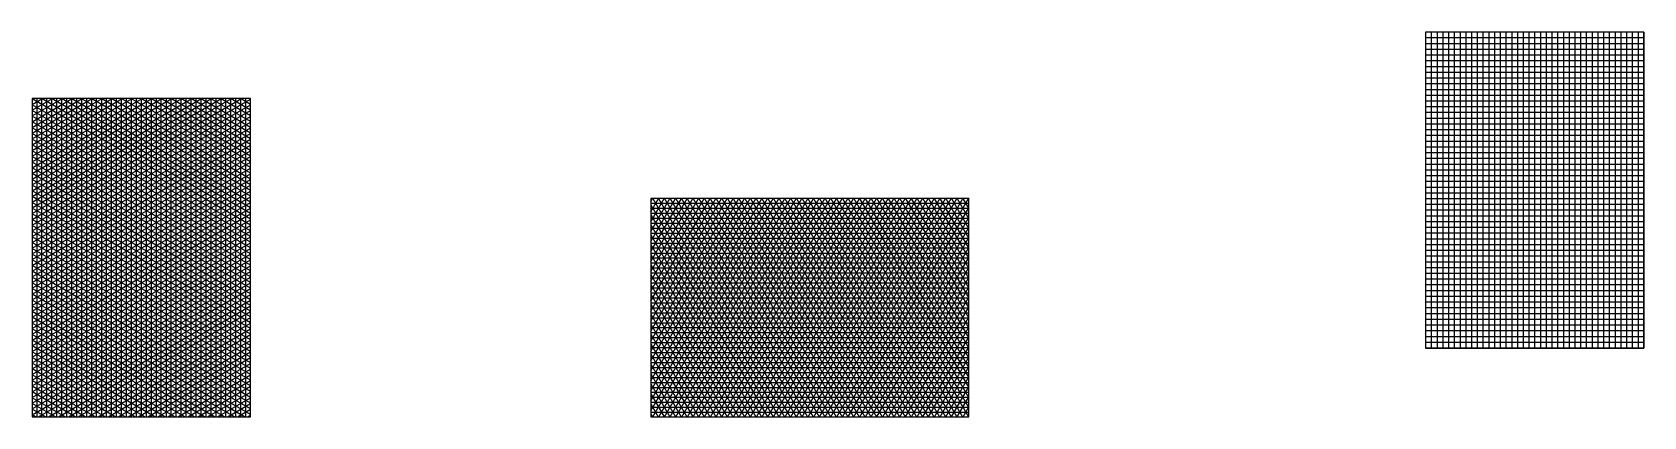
# Model space of a CAD drawing. Header units: millimetres. Extents: x 10 to 1413, y 10 to 345.
import ezdxf

# ---------------------------------------------------------------- set-up
doc = ezdxf.new("R2010")
doc.units = ezdxf.units.MM

msp = doc.modelspace()

# ---------------------------------------------------------------- linework, layer by layer
at = {"color": 9}
for p, q in [((1223.2, 344.7), (1223.2, 69.7)), ((1223.2, 344.7), (1223.2, 69.7)), ((1413.2, 344.7), (1223.2, 344.7)), ((1413.2, 339.7), (1223.2, 339.7)), ((1228.2, 344.7), (1228.2, 69.7)), ((1233.2, 344.7), (1233.2, 69.7)), ((1238.2, 344.7), (1238.2, 69.7)), ((1243.2, 344.7), (1243.2, 69.7)), ((1248.2, 344.7), (1248.2, 69.7)), ((1253.2, 344.7), (1253.2, 69.7)), ((1258.2, 344.7), (1258.2, 69.7)), ((1263.2, 344.7), (1263.2, 69.7)), ((1268.2, 344.7), (1268.2, 69.7)), ((1273.2, 344.7), (1273.2, 69.7)), ((1278.2, 344.7), (1278.2, 69.7)), ((1283.2, 344.7), (1283.2, 69.7)), ((1288.2, 344.7), (1288.2, 69.7)), ((1293.2, 344.7), (1293.2, 69.7)), ((1298.2, 344.7), (1298.2, 69.7)), ((1303.2, 344.7), (1303.2, 69.7)), ((1308.2, 344.7), (1308.2, 69.7)), ((1313.2, 344.7), (1313.2, 69.7)), ((1318.2, 344.7), (1318.2, 69.7)), ((1323.2, 344.7), (1323.2, 69.7)), ((1328.2, 344.7), (1328.2, 69.7)), ((1333.2, 344.7), (1333.2, 69.7)), ((1338.2, 344.7), (1338.2, 69.7)), ((1343.2, 344.7), (1343.2, 69.7)), ((1348.2, 344.7), (1348.2, 69.7)), ((1353.2, 344.7), (1353.2, 69.7)), ((1358.2, 344.7), (1358.2, 69.7)), ((1363.2, 344.7), (1363.2, 69.7)), ((1368.2, 344.7), (1368.2, 69.7)), ((1373.2, 344.7), (1373.2, 69.7)), ((1378.2, 344.7), (1378.2, 69.7)), ((1383.2, 344.7), (1383.2, 69.7)), ((1388.2, 344.7), (1388.2, 69.7)), ((1393.2, 344.7), (1393.2, 69.7)), ((1398.2, 344.7), (1398.2, 69.7)), ((1403.2, 344.7), (1403.2, 69.7)), ((1408.2, 344.7), (1408.2, 69.7)), ((1413.2, 69.7), (1413.2, 344.7)), ((1413.2, 344.7), (1413.2, 69.7)), ((1413.2, 334.7), (1223.2, 334.7)), ((1413.2, 329.7), (1223.2, 329.7)), ((1413.2, 324.7), (1223.2, 324.7)), ((1413.2, 319.7), (1223.2, 319.7)), ((1413.2, 314.7), (1223.2, 314.7)), ((1413.2, 309.7), (1223.2, 309.7)), ((1413.2, 304.7), (1223.2, 304.7)), ((1413.2, 299.7), (1223.2, 299.7)), ((1413.2, 294.7), (1223.2, 294.7)), ((10, 287), (10, 10)), ((200, 287), (10, 287)), ((10, 181.8), (192.2, 287)), ((10, 186.8), (183.5, 287)), ((10, 191.8), (174.8, 287)), ((10, 196.8), (166.2, 287)), ((10, 201.8), (157.5, 287)), ((10, 206.8), (148.9, 287)), ((10, 211.8), (140.2, 287)), ((10, 216.8), (131.5, 287)), ((10, 221.8), (122.9, 287)), ((10, 226.8), (114.2, 287)), ((10, 231.8), (105.6, 287)), ((10, 236.8), (96.9, 287)), ((10, 241.8), (88.2, 287)), ((10, 246.8), (79.6, 287)), ((10, 251.8), (70.9, 287)), ((10, 256.8), (62.3, 287)), ((10, 261.8), (53.6, 287)), ((10, 266.8), (44.9, 287)), ((10, 271.8), (36.3, 287)), ((10, 276.8), (27.6, 287)), ((10, 281.8), (19, 287)), ((10, 286.8), (10.3, 287)), ((200, 176.9), (10, 286.6)), ((10, 176.8), (200, 286.5)), ((200, 171.9), (10, 281.6)), ((10, 171.8), (200, 281.5)), ((14.2, 10), (14.2, 287)), ((200, 181.9), (18, 287)), ((18.5, 10), (18.5, 287)), ((22.8, 10), (22.8, 287)), ((200, 186.9), (26.7, 287)), ((27.2, 10), (27.2, 287)), ((31.5, 10), (31.5, 287)), ((200, 191.9), (35.4, 287)), ((35.8, 10), (35.8, 287)), ((40.2, 10), (40.2, 287)), ((200, 196.9), (44, 287)), ((44.5, 10), (44.5, 287)), ((48.8, 10), (48.8, 287)), ((200, 201.9), (52.7, 287)), ((53.1, 10), (53.1, 287)), ((57.5, 10), (57.5, 287)), ((200, 206.9), (61.3, 287)), ((61.8, 10), (61.8, 287)), ((66.1, 10), (66.1, 287)), ((200, 211.9), (70, 287)), ((70.5, 10), (70.5, 287)), ((74.8, 10), (74.8, 287)), ((200, 216.9), (78.7, 287)), ((79.1, 10), (79.1, 287)), ((83.5, 10), (83.5, 287)), ((200, 221.9), (87.3, 287)), ((87.8, 10), (87.8, 287)), ((92.1, 10), (92.1, 287)), ((200, 226.9), (96, 287)), ((96.4, 10), (96.4, 287)), ((100.8, 10), (100.8, 287)), ((200, 231.9), (104.6, 287)), ((105.1, 10), (105.1, 287)), ((109.4, 10), (109.4, 287)), ((200, 236.9), (113.3, 287)), ((113.8, 10), (113.8, 287)), ((118.1, 10), (118.1, 287)), ((200, 241.9), (122, 287)), ((122.4, 10), (122.4, 287)), ((126.8, 10), (126.8, 287)), ((200, 246.9), (130.6, 287)), ((131.1, 10), (131.1, 287)), ((135.4, 10), (135.4, 287)), ((200, 251.9), (139.3, 287)), ((139.7, 10), (139.7, 287)), ((144.1, 10), (144.1, 287)), ((200, 256.9), (148, 287)), ((148.4, 10), (148.4, 287)), ((152.7, 10), (152.7, 287)), ((200, 261.9), (156.6, 287)), ((157.1, 10), (157.1, 287)), ((161.4, 10), (161.4, 287)), ((200, 266.9), (165.3, 287)), ((165.7, 10), (165.7, 287)), ((170.1, 10), (170.1, 287)), ((200, 271.9), (173.9, 287)), ((174.4, 10), (174.4, 287)), ((178.7, 10), (178.7, 287)), ((200, 276.9), (182.6, 287)), ((183, 10), (183, 287)), ((187.4, 10), (187.4, 287)), ((200, 281.9), (191.3, 287)), ((191.7, 10), (191.7, 287)), ((196, 10), (196, 287)), ((200, 286.9), (199.9, 287)), ((200, 10), (200, 287)), ((1413.2, 289.7), (1223.2, 289.7)), ((1413.2, 284.7), (1223.2, 284.7)), ((200, 166.9), (10, 276.6)), ((10, 166.8), (200, 276.5)), ((200, 161.9), (10, 271.6)), ((10, 161.8), (200, 271.5)), ((200, 156.9), (10, 266.6)), ((1413.2, 279.7), (1223.2, 279.7)), ((1413.2, 274.7), (1223.2, 274.7)), ((1413.2, 269.7), (1223.2, 269.7)), ((10, 156.8), (200, 266.5)), ((200, 151.9), (10, 261.6)), ((10, 151.8), (200, 261.5)), ((200, 146.9), (10, 256.6)), ((10, 146.8), (200, 256.5)), ((1413.2, 264.7), (1223.2, 264.7)), ((1413.2, 259.7), (1223.2, 259.7)), ((1413.2, 254.7), (1223.2, 254.7)), ((200, 141.9), (10, 251.6)), ((10, 141.8), (200, 251.5)), ((200, 136.9), (10, 246.6)), ((10, 136.8), (200, 246.5)), ((200, 131.9), (10, 241.6)), ((10, 131.8), (200, 241.5)), ((1413.2, 249.7), (1223.2, 249.7)), ((1413.2, 244.7), (1223.2, 244.7)), ((1413.2, 239.7), (1223.2, 239.7)), ((200, 126.9), (10, 236.6)), ((10, 126.8), (200, 236.5)), ((200, 121.9), (10, 231.6)), ((10, 121.8), (200, 231.5)), ((200, 116.9), (10, 226.6)), ((10, 116.8), (200, 226.5)), ((1413.2, 234.7), (1223.2, 234.7)), ((1413.2, 229.7), (1223.2, 229.7)), ((1413.2, 224.7), (1223.2, 224.7)), ((200, 111.9), (10, 221.6)), ((10, 111.8), (200, 221.5)), ((200, 106.9), (10, 216.6)), ((10, 106.8), (200, 216.5)), ((200, 101.9), (10, 211.6)), ((10, 101.8), (200, 211.5)), ((1413.2, 219.7), (1223.2, 219.7)), ((1413.2, 214.7), (1223.2, 214.7)), ((200, 96.9), (10, 206.6)), ((10, 96.8), (200, 206.5)), ((200, 91.9), (10, 201.6)), ((10, 91.8), (200, 201.5)), ((200, 86.9), (10, 196.6)), ((10, 86.8), (200, 196.5)), ((825.6, 200), (548.6, 200)), ((548.6, 200), (548.6, 10)), ((548.6, 15.3), (655.2, 200)), ((548.6, 23.9), (650.2, 200)), ((548.6, 32.6), (645.2, 200)), ((548.6, 41.3), (640.2, 200)), ((548.6, 49.9), (635.2, 200)), ((548.6, 58.6), (630.2, 200)), ((548.6, 67.2), (625.2, 200)), ((548.6, 75.9), (620.2, 200)), ((548.6, 84.6), (615.2, 200)), ((548.6, 93.2), (610.2, 200)), ((548.6, 101.9), (605.2, 200)), ((548.6, 110.5), (600.2, 200)), ((548.6, 119.2), (595.2, 200)), ((548.6, 127.9), (590.2, 200)), ((548.6, 136.5), (585.2, 200)), ((548.6, 145.2), (580.2, 200)), ((548.6, 153.8), (575.2, 200)), ((548.6, 162.5), (570.2, 200)), ((548.6, 171.2), (565.2, 200)), ((548.6, 179.8), (560.2, 200)), ((548.6, 188.5), (555.2, 200)), ((548.6, 197.1), (550.2, 200)), ((550.4, 200), (660.1, 10)), ((550.5, 10), (660.2, 200)), ((555.4, 200), (665.1, 10)), ((555.5, 10), (665.2, 200)), ((560.4, 200), (670.1, 10)), ((560.5, 10), (670.2, 200)), ((565.4, 200), (675.1, 10)), ((565.5, 10), (675.2, 200)), ((570.4, 200), (680.1, 10)), ((570.5, 10), (680.2, 200)), ((575.4, 200), (685.1, 10)), ((575.5, 10), (685.2, 200)), ((580.4, 200), (690.1, 10)), ((580.5, 10), (690.2, 200)), ((585.4, 200), (695.1, 10)), ((585.5, 10), (695.2, 200)), ((590.4, 200), (700.1, 10)), ((590.5, 10), (700.2, 200)), ((595.4, 200), (705.1, 10)), ((595.5, 10), (705.2, 200)), ((600.4, 200), (710.1, 10)), ((600.5, 10), (710.2, 200)), ((605.4, 200), (715.1, 10)), ((605.5, 10), (715.2, 200)), ((610.4, 200), (720.1, 10)), ((610.5, 10), (720.2, 200)), ((615.4, 200), (725.1, 10)), ((615.5, 10), (725.2, 200)), ((620.4, 200), (730.1, 10)), ((620.5, 10), (730.2, 200)), ((625.4, 200), (735.1, 10)), ((625.5, 10), (735.2, 200)), ((630.4, 200), (740.1, 10)), ((630.5, 10), (740.2, 200)), ((635.4, 200), (745.1, 10)), ((635.5, 10), (745.2, 200)), ((640.4, 200), (750.1, 10)), ((640.5, 10), (750.2, 200)), ((645.4, 200), (755.1, 10)), ((645.5, 10), (755.2, 200)), ((650.4, 200), (760.1, 10)), ((650.5, 10), (760.2, 200)), ((655.4, 200), (765.1, 10)), ((655.5, 10), (765.2, 200)), ((660.4, 200), (770.1, 10)), ((660.5, 10), (770.2, 200)), ((665.4, 200), (775.1, 10)), ((665.5, 10), (775.2, 200)), ((670.4, 200), (780.1, 10)), ((670.5, 10), (780.2, 200)), ((675.4, 200), (785.1, 10)), ((675.5, 10), (785.2, 200)), ((680.4, 200), (790.1, 10)), ((680.5, 10), (790.2, 200)), ((685.4, 200), (795.1, 10)), ((685.5, 10), (795.2, 200)), ((690.4, 200), (800.1, 10)), ((690.5, 10), (800.2, 200)), ((695.4, 200), (805.1, 10)), ((695.5, 10), (805.2, 200)), ((700.4, 200), (810.1, 10)), ((700.5, 10), (810.2, 200)), ((705.4, 200), (815.1, 10)), ((705.5, 10), (815.2, 200)), ((710.4, 200), (820.1, 10)), ((710.5, 10), (820.2, 200)), ((715.4, 200), (825.1, 10)), ((715.5, 10), (825.2, 200)), ((720.4, 200), (825.6, 17.8)), ((725.4, 200), (825.6, 26.5)), ((730.4, 200), (825.6, 35.2)), ((735.4, 200), (825.6, 43.8)), ((740.4, 200), (825.6, 52.5)), ((745.4, 200), (825.6, 61.1)), ((750.4, 200), (825.6, 69.8)), ((755.4, 200), (825.6, 78.5)), ((760.4, 200), (825.6, 87.1)), ((765.4, 200), (825.6, 95.8)), ((770.4, 200), (825.6, 104.4)), ((775.4, 200), (825.6, 113.1)), ((780.4, 200), (825.6, 121.8)), ((785.4, 200), (825.6, 130.4)), ((790.4, 200), (825.6, 139.1)), ((795.4, 200), (825.6, 147.7)), ((800.4, 200), (825.6, 156.4)), ((805.4, 200), (825.6, 165.1)), ((810.4, 200), (825.6, 173.7)), ((815.4, 200), (825.6, 182.4)), ((820.4, 200), (825.6, 191)), ((825.4, 200), (825.6, 199.7)), ((825.6, 10), (825.6, 200)), ((1413.2, 209.7), (1223.2, 209.7)), ((1413.2, 204.7), (1223.2, 204.7)), ((1413.2, 199.7), (1223.2, 199.7)), ((200, 81.9), (10, 191.6)), ((10, 81.8), (200, 191.5)), ((200, 76.9), (10, 186.6)), ((10, 76.8), (200, 186.5)), ((548.6, 195.8), (825.6, 195.8)), ((548.6, 194.5), (655.1, 10)), ((548.6, 191.5), (825.6, 191.5)), ((548.6, 187.2), (825.6, 187.2)), ((548.6, 185.8), (650.1, 10)), ((548.6, 182.8), (825.6, 182.8)), ((720.5, 10), (825.6, 192)), ((725.5, 10), (825.6, 183.3)), ((1413.2, 194.7), (1223.2, 194.7)), ((1413.2, 189.7), (1223.2, 189.7)), ((1413.2, 184.7), (1223.2, 184.7)), ((200, 71.9), (10, 181.6)), ((10, 71.8), (200, 181.5)), ((200, 66.9), (10, 176.6)), ((10, 66.8), (200, 176.5)), ((200, 61.9), (10, 171.6)), ((10, 61.8), (200, 171.5)), ((548.6, 178.5), (825.6, 178.5)), ((548.6, 177.2), (645.1, 10)), ((548.6, 174.2), (825.6, 174.2)), ((548.6, 169.8), (825.6, 169.8)), ((548.6, 168.5), (640.1, 10)), ((730.5, 10), (825.6, 174.6)), ((1413.2, 179.7), (1223.2, 179.7)), ((1413.2, 174.7), (1223.2, 174.7)), ((1413.2, 169.7), (1223.2, 169.7)), ((200, 56.9), (10, 166.6)), ((10, 56.8), (200, 166.5)), ((200, 51.9), (10, 161.6)), ((10, 51.8), (200, 161.5)), ((200, 46.9), (10, 156.6)), ((10, 46.8), (200, 156.5)), ((548.6, 165.5), (825.6, 165.5)), ((548.6, 161.2), (825.6, 161.2)), ((548.6, 159.9), (635.1, 10)), ((548.6, 156.9), (825.6, 156.9)), ((735.5, 10), (825.6, 166)), ((740.5, 10), (825.6, 157.3)), ((1413.2, 164.7), (1223.2, 164.7)), ((1413.2, 159.7), (1223.2, 159.7)), ((1413.2, 154.7), (1223.2, 154.7)), ((200, 41.9), (10, 151.6)), ((10, 41.8), (200, 151.5)), ((200, 36.9), (10, 146.6)), ((10, 36.8), (200, 146.5)), ((200, 31.9), (10, 141.6)), ((10, 31.8), (200, 141.5)), ((548.6, 152.5), (825.6, 152.5)), ((548.6, 151.2), (630.1, 10)), ((548.6, 148.2), (825.6, 148.2)), ((548.6, 143.9), (825.6, 143.9)), ((548.6, 142.5), (625.1, 10)), ((745.5, 10), (825.6, 148.7)), ((1413.2, 149.7), (1223.2, 149.7)), ((1413.2, 144.7), (1223.2, 144.7)), ((200, 26.9), (10, 136.6)), ((10, 26.8), (200, 136.5)), ((200, 21.9), (10, 131.6)), ((10, 21.8), (200, 131.5)), ((200, 16.9), (10, 126.6)), ((10, 16.8), (200, 126.5)), ((548.6, 139.5), (825.6, 139.5)), ((548.6, 135.2), (825.6, 135.2)), ((548.6, 133.9), (620.1, 10)), ((548.6, 130.9), (825.6, 130.9)), ((548.6, 126.5), (825.6, 126.5)), ((750.5, 10), (825.6, 140)), ((755.5, 10), (825.6, 131.3)), ((1413.2, 139.7), (1223.2, 139.7)), ((1413.2, 134.7), (1223.2, 134.7)), ((1413.2, 129.7), (1223.2, 129.7)), ((200, 11.9), (10, 121.6)), ((10, 11.8), (200, 121.5)), ((194.7, 10), (10, 116.6)), ((15.5, 10), (200, 116.5)), ((548.6, 125.2), (615.1, 10)), ((548.6, 122.2), (825.6, 122.2)), ((548.6, 117.9), (825.6, 117.9)), ((548.6, 116.6), (610.1, 10)), ((548.6, 113.6), (825.6, 113.6)), ((760.5, 10), (825.6, 122.7)), ((765.5, 10), (825.6, 114)), ((1413.2, 124.7), (1223.2, 124.7)), ((1413.2, 119.7), (1223.2, 119.7)), ((1413.2, 114.7), (1223.2, 114.7)), ((186.1, 10), (10, 111.6)), ((177.4, 10), (10, 106.6)), ((168.7, 10), (10, 101.6)), ((24.2, 10), (200, 111.5)), ((32.8, 10), (200, 106.5)), ((41.5, 10), (200, 101.5)), ((548.6, 109.2), (825.6, 109.2)), ((548.6, 107.9), (605.1, 10)), ((548.6, 104.9), (825.6, 104.9)), ((548.6, 100.6), (825.6, 100.6)), ((548.6, 99.2), (600.1, 10)), ((770.5, 10), (825.6, 105.4)), ((1413.2, 109.7), (1223.2, 109.7)), ((1413.2, 104.7), (1223.2, 104.7)), ((1413.2, 99.7), (1223.2, 99.7)), ((160.1, 10), (10, 96.6)), ((151.4, 10), (10, 91.6)), ((142.8, 10), (10, 86.6)), ((50.1, 10), (200, 96.5)), ((58.8, 10), (200, 91.5)), ((67.5, 10), (200, 86.5)), ((548.6, 96.2), (825.6, 96.2)), ((548.6, 91.9), (825.6, 91.9)), ((548.6, 90.6), (595.1, 10)), ((548.6, 87.6), (825.6, 87.6)), ((775.5, 10), (825.6, 96.7)), ((780.5, 10), (825.6, 88)), ((1413.2, 94.7), (1223.2, 94.7)), ((1413.2, 89.7), (1223.2, 89.7)), ((1413.2, 84.7), (1223.2, 84.7)), ((134.1, 10), (10, 81.6)), ((125.4, 10), (10, 76.6)), ((116.8, 10), (10, 71.6)), ((76.1, 10), (200, 81.5)), ((84.8, 10), (200, 76.5)), ((93.4, 10), (200, 71.5)), ((548.6, 83.2), (825.6, 83.2)), ((548.6, 81.9), (590.1, 10)), ((548.6, 78.9), (825.6, 78.9)), ((548.6, 74.6), (825.6, 74.6)), ((548.6, 73.3), (585.1, 10)), ((548.6, 70.3), (825.6, 70.3)), ((785.5, 10), (825.6, 79.4)), ((790.5, 10), (825.6, 70.7)), ((1413.2, 79.7), (1223.2, 79.7)), ((1413.2, 74.7), (1223.2, 74.7)), ((108.1, 10), (10, 66.6)), ((99.5, 10), (10, 61.6)), ((90.8, 10), (10, 56.6)), ((102.1, 10), (200, 66.5)), ((110.8, 10), (200, 61.5)), ((119.4, 10), (200, 56.5)), ((548.6, 65.9), (825.6, 65.9)), ((548.6, 64.6), (580.1, 10)), ((548.6, 61.6), (825.6, 61.6)), ((548.6, 57.3), (825.6, 57.3)), ((795.5, 10), (825.6, 62)), ((1223.2, 69.7), (1413.2, 69.7)), ((1413.2, 69.7), (1223.2, 69.7)), ((82.1, 10), (10, 51.6)), ((73.5, 10), (10, 46.6)), ((128.1, 10), (200, 51.5)), ((136.7, 10), (200, 46.5)), ((548.6, 55.9), (575.1, 10)), ((548.6, 52.9), (825.6, 52.9)), ((548.6, 48.6), (825.6, 48.6)), ((548.6, 47.3), (570.1, 10)), ((548.6, 44.3), (825.6, 44.3)), ((800.5, 10), (825.6, 53.4)), ((805.5, 10), (825.6, 44.7)), ((64.8, 10), (10, 41.6)), ((56.2, 10), (10, 36.6)), ((47.5, 10), (10, 31.6)), ((145.4, 10), (200, 41.5)), ((154.1, 10), (200, 36.5)), ((162.7, 10), (200, 31.5)), ((548.6, 39.9), (825.6, 39.9)), ((548.6, 38.6), (565.1, 10)), ((548.6, 35.6), (825.6, 35.6)), ((548.6, 31.3), (825.6, 31.3)), ((548.6, 30), (560.1, 10)), ((810.5, 10), (825.6, 36.1)), ((38.8, 10), (10, 26.6)), ((30.2, 10), (10, 21.6)), ((21.5, 10), (10, 16.6)), ((171.4, 10), (200, 26.5)), ((180, 10), (200, 21.5)), ((188.7, 10), (200, 16.5)), ((548.6, 27), (825.6, 27)), ((548.6, 22.6), (825.6, 22.6)), ((548.6, 21.3), (555.1, 10)), ((548.6, 18.3), (825.6, 18.3)), ((815.5, 10), (825.6, 27.4)), ((820.5, 10), (825.6, 18.7)), ((12.9, 10), (10, 11.6)), ((10, 10), (200, 10)), ((197.4, 10), (200, 11.5)), ((548.6, 14), (825.6, 14)), ((548.6, 12.6), (550.1, 10)), ((548.6, 10), (825.6, 10)), ((825.5, 10), (825.6, 10.1))]:
    msp.add_line(p, q, dxfattribs=at)

doc.saveas('drawing.dxf')
